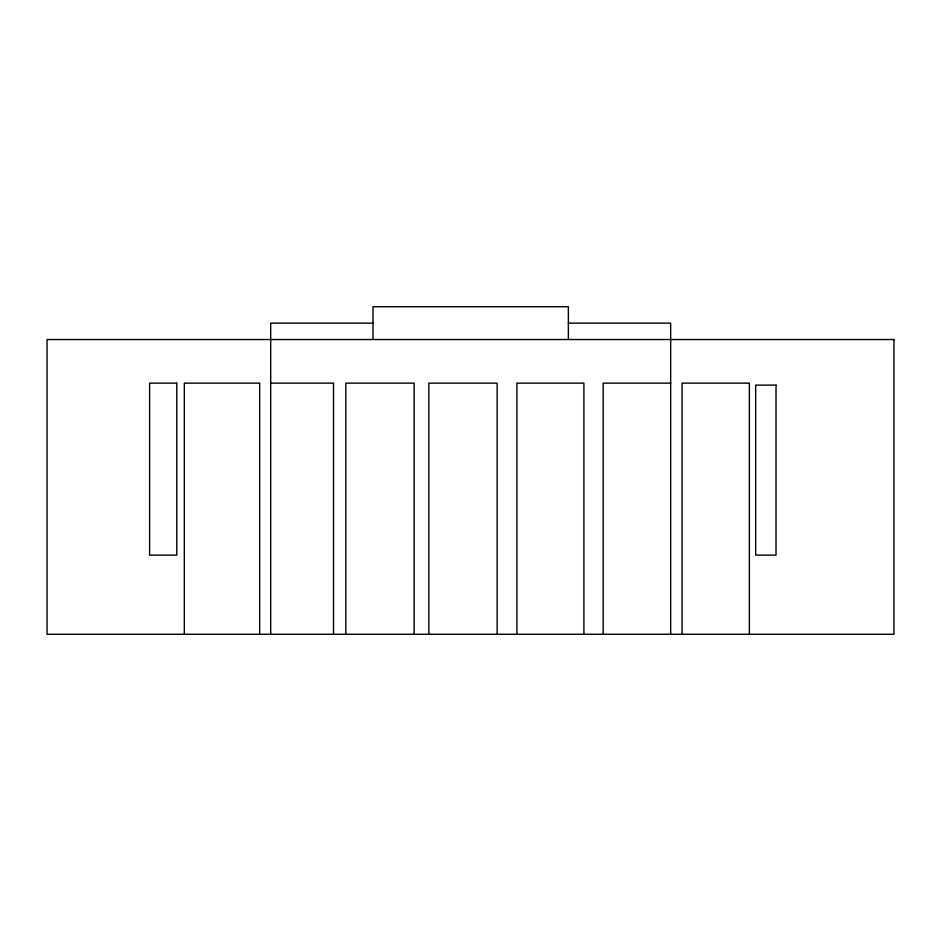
<?xml version="1.0" encoding="UTF-8"?>
<svg xmlns="http://www.w3.org/2000/svg" width="941" height="941" viewBox="0 0 941 941"><rect width="100%" height="100%" fill="white"/><g stroke="black" fill="none" stroke-linecap="round" stroke-linejoin="round"><path stroke-width="1.41" d="M372.989 323.128L270.69 323.128L270.69 634.281M568.364 323.128L670.662 323.128L670.662 634.281M270.69 383.14L333.514 383.14L333.514 634.281M670.662 383.14L603.157 383.14L603.157 634.281M749.365 634.281L749.365 383.14L682.049 383.14L682.049 634.281M583.902 634.281L583.902 383.14L516.927 383.14L516.927 634.281M568.364 339.536L568.364 306.719L372.989 306.719L372.989 339.536M497.142 634.281L497.142 383.14L428.849 383.14L428.849 634.281M414.122 634.281L414.122 383.14L345.817 383.14L345.817 634.281M259.681 634.281L259.681 383.14L184.33 383.14L184.33 634.281M893.95 339.536L47.05 339.536L47.05 634.281L893.95 634.281L893.95 339.536M176.779 383.14L149.619 383.14L149.619 555.119L176.779 555.119L176.779 383.14M776.031 385.128L755.67 385.128L755.67 555.119L776.031 555.119L776.031 385.128"/></g></svg>
